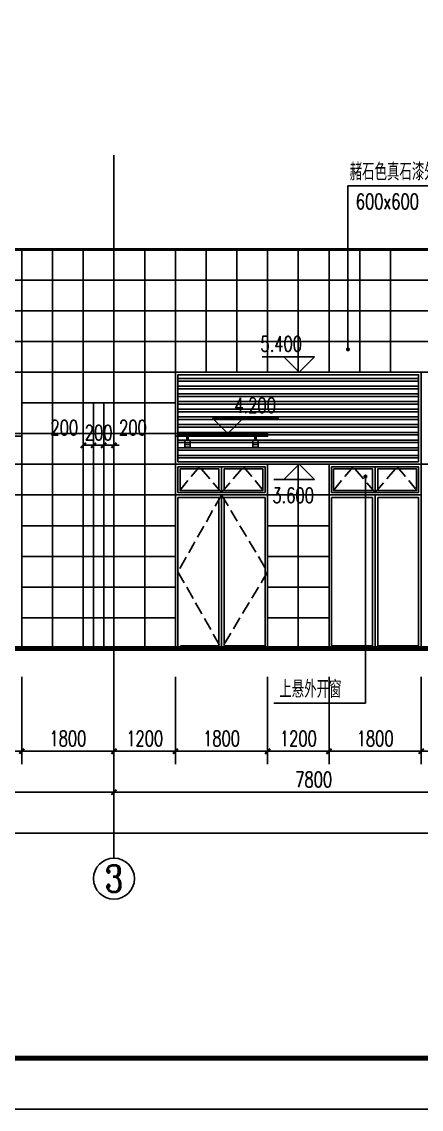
# Model space of a CAD drawing. Extents: x 63793 to 231107, y 20849 to 337643.
# Drawn here: x 179976 to 187776, y 166242 to 187504 of the extents above; entities that cross this region are included whole.
import ezdxf
from ezdxf.enums import TextEntityAlignment as Align

# ---------------------------------------------------------------- set-up
doc = ezdxf.new("R2010")
doc.units = 0
doc.header["$LTSCALE"] = 1000
doc.header["$MEASUREMENT"] = 0
doc.linetypes.add('DASH', pattern=[0.35, 0.25, -0.1])
doc.linetypes.add('DOTE', pattern=[2.42, 2, -0.2, 0.02, -0.2])
for name, color, linetype in [('AXIS', 3, 'Continuous'), ('AXIS_TEXT', 7, 'Continuous'), ('DIM_ELEV', 3, 'Continuous'), ('DIM_LEAD', 3, 'Continuous'), ('DOTE', 1, 'DOTE'), ('PUB_DIM', 3, 'Continuous'), ('PUB_TEXT', 7, 'Continuous'), ('PUB_TITLE', 4, 'Continuous'), ('SPACE_HATCH', 8, 'Continuous'), ('新块$0$WINDOW', 4, 'Continuous'), ('网格', 144, 'Continuous'), ('装修线', 153, 'Continuous')]:
    doc.layers.add(name, color=color, linetype=linetype)
doc.styles.add('_TCH_AXIS', font='COMPLEX', dxfattribs={"bigfont": 'GBCBIG'})
doc.styles.add('_TCH_DIM', font='SIMPLEX', dxfattribs={"bigfont": 'GBCBIG'})
doc.styles.add('_TCH_DIM_T3', font='SIMPLEX', dxfattribs={"width": 0.705882, "bigfont": 'GBCBIG'})
doc.dimstyles.new('_TCH_ARCH&&100', dxfattribs={"dimtxt": 297.5, "dimasz": 100, "dimexe": 250, "dimexo": 300, "dimgap": 100, "dimtad": 1, "dimdec": 0, "dimzin": 0, "dimdsep": 46, "dimtxsty": '_TCH_DIM_T3', "dimblk": 'ARCHTICK', "dimcen": 0.09, "dimclrt": 7, "dimazin": 2, "dimtfac": 1, "dimtdec": 0, "dimtix": 1, "dimtmove": 2, "dimatfit": 3, "dimfxl": 0, "dimtolj": 1, "dimtzin": 0, "dimarcsym": 0})

# ---------------------------------------------------------------- blocks, each defined once
blk = doc.blocks.new('wdrfe')
blk.add_lwpolyline([(199154, -17387), (200954, -17387), (200954, -17337), (199154, -17337), (199154, -17387)])
for points in [[(199405, -17387), (199375, -17387), (199375, -17462), (199405, -17462)], [(200703, -17387), (200733, -17387), (200733, -17462), (200703, -17462)], [(199440, -17462), (199340, -17462), (199340, -17547), (199440, -17547)], [(199340, -17547), (199440, -17547), (199440, -17602), (199340, -17602)], [(200668, -17462), (200768, -17462), (200768, -17547), (200668, -17547)], [(200768, -17547), (200668, -17547), (200668, -17602), (200768, -17602)]]:
    blk.add_lwpolyline(points, close=True)
blk = doc.blocks.new('_ArchTick')
at = {"color": 0, "linetype": 'ByBlock', "const_width": 0.4}
blk.add_lwpolyline([(-0.5, -0.5), (0.5, 0.5)], dxfattribs=at)
blk = doc.blocks.new('*D314')
at = {"layer": 'Defpoints', "color": 0, "transparency": 16777216}
for p in [(181176, 180052), (181376, 180052), (181376, 179223)]:
    blk.add_point(p, dxfattribs=at)
at = {"layer": 'PUB_DIM', "color": 0, "lineweight": -2, "transparency": 16777216}
for p, q in [((181176, 179752), (181176, 178973)), ((181376, 179752), (181376, 178973)), ((181176, 179223), (181376, 179223))]:
    blk.add_line(p, q, dxfattribs=at)
at = {"layer": 'PUB_DIM', "color": 0, "lineweight": -2, "transparency": 16777216, "xscale": 100, "yscale": 100, "zscale": 100, "rotation": 180}
blk.add_blockref('_ArchTick', (181176, 179223), dxfattribs=at)
at = {"layer": 'PUB_DIM', "color": 0, "lineweight": -2, "transparency": 16777216, "xscale": 100, "yscale": 100, "zscale": 100}
blk.add_blockref('_ArchTick', (181376, 179223), dxfattribs=at)
at = {"layer": 'PUB_DIM', "color": 7, "transparency": 16777216, "insert": (180806, 179568), "char_height": 297.5, "attachment_point": 5, "style": '_TCH_DIM_T3'}
blk.add_mtext('\\A1;200', dxfattribs=at)
blk = doc.blocks.new('*D315')
at = {"layer": 'Defpoints', "color": 0, "transparency": 16777216}
for p in [(181376, 180052), (181576, 180052), (181576, 179223)]:
    blk.add_point(p, dxfattribs=at)
at = {"layer": 'PUB_DIM', "color": 0, "lineweight": -2, "transparency": 16777216}
for p, q in [((181376, 179752), (181376, 178973)), ((181576, 179752), (181576, 178973)), ((181376, 179223), (181276, 179223)), ((181376, 179223), (181576, 179223)), ((181576, 179223), (181676, 179223))]:
    blk.add_line(p, q, dxfattribs=at)
at = {"layer": 'PUB_DIM', "color": 0, "lineweight": -2, "transparency": 16777216, "xscale": 100, "yscale": 100, "zscale": 100}
blk.add_blockref('_ArchTick', (181376, 179223), dxfattribs=at)
at = {"layer": 'PUB_DIM', "color": 0, "lineweight": -2, "transparency": 16777216, "xscale": 100, "yscale": 100, "zscale": 100, "rotation": 180}
blk.add_blockref('_ArchTick', (181576, 179223), dxfattribs=at)
at = {"layer": 'PUB_DIM', "color": 7, "transparency": 16777216, "insert": (181476, 179471), "char_height": 297.5, "attachment_point": 5, "style": '_TCH_DIM_T3'}
blk.add_mtext('\\A1;200', dxfattribs=at)
blk = doc.blocks.new('*D316')
at = {"layer": 'Defpoints', "color": 0, "transparency": 16777216}
for p in [(181576, 180052), (181776, 180052), (181776, 179223)]:
    blk.add_point(p, dxfattribs=at)
at = {"layer": 'PUB_DIM', "color": 0, "lineweight": -2, "transparency": 16777216}
for p, q in [((181576, 179752), (181576, 178973)), ((181776, 179752), (181776, 178973)), ((181576, 179223), (181476, 179223)), ((181576, 179223), (181776, 179223)), ((181776, 179223), (181876, 179223))]:
    blk.add_line(p, q, dxfattribs=at)
at = {"layer": 'PUB_DIM', "color": 0, "lineweight": -2, "transparency": 16777216, "xscale": 100, "yscale": 100, "zscale": 100}
blk.add_blockref('_ArchTick', (181576, 179223), dxfattribs=at)
at = {"layer": 'PUB_DIM', "color": 0, "lineweight": -2, "transparency": 16777216, "xscale": 100, "yscale": 100, "zscale": 100, "rotation": 180}
blk.add_blockref('_ArchTick', (181776, 179223), dxfattribs=at)
at = {"layer": 'PUB_DIM', "color": 7, "transparency": 16777216, "insert": (182146, 179568), "char_height": 297.5, "attachment_point": 5, "style": '_TCH_DIM_T3'}
blk.add_mtext('\\A1;200', dxfattribs=at)
blk = doc.blocks.new('*D988')
at = {"layer": 'Defpoints', "color": 0, "transparency": 16777216}
for p in [(178176, 174996), (179976, 174996), (179976, 173241)]:
    blk.add_point(p, dxfattribs=at)
at = {"layer": 'PUB_DIM', "color": 0, "lineweight": -2, "transparency": 16777216}
for p, q in [((178176, 174696), (178176, 172991)), ((179976, 174696), (179976, 172991)), ((178176, 173241), (179976, 173241))]:
    blk.add_line(p, q, dxfattribs=at)
at = {"layer": 'PUB_DIM', "color": 0, "lineweight": -2, "transparency": 16777216, "xscale": 100, "yscale": 100, "zscale": 100, "rotation": 180}
blk.add_blockref('_ArchTick', (178176, 173241), dxfattribs=at)
at = {"layer": 'PUB_DIM', "color": 0, "lineweight": -2, "transparency": 16777216, "xscale": 100, "yscale": 100, "zscale": 100}
blk.add_blockref('_ArchTick', (179976, 173241), dxfattribs=at)
at = {"layer": 'PUB_DIM', "color": 7, "transparency": 16777216, "insert": (179076, 173490), "char_height": 297.5, "attachment_point": 5, "style": '_TCH_DIM_T3'}
blk.add_mtext('\\A1;1800', dxfattribs=at)
blk = doc.blocks.new('*D989')
at = {"layer": 'Defpoints', "color": 0, "transparency": 16777216}
for p in [(179976, 174996), (181776, 174996), (181776, 173241)]:
    blk.add_point(p, dxfattribs=at)
at = {"layer": 'PUB_DIM', "color": 0, "lineweight": -2, "transparency": 16777216}
for p, q in [((179976, 174696), (179976, 172991)), ((181776, 174696), (181776, 172991)), ((179976, 173241), (181776, 173241))]:
    blk.add_line(p, q, dxfattribs=at)
at = {"layer": 'PUB_DIM', "color": 0, "lineweight": -2, "transparency": 16777216, "xscale": 100, "yscale": 100, "zscale": 100, "rotation": 180}
blk.add_blockref('_ArchTick', (179976, 173241), dxfattribs=at)
at = {"layer": 'PUB_DIM', "color": 0, "lineweight": -2, "transparency": 16777216, "xscale": 100, "yscale": 100, "zscale": 100}
blk.add_blockref('_ArchTick', (181776, 173241), dxfattribs=at)
at = {"layer": 'PUB_DIM', "color": 7, "transparency": 16777216, "insert": (180876, 173490), "char_height": 297.5, "attachment_point": 5, "style": '_TCH_DIM_T3'}
blk.add_mtext('\\A1;1800', dxfattribs=at)
blk = doc.blocks.new('*D990')
at = {"layer": 'Defpoints', "color": 0, "transparency": 16777216}
for p in [(181776, 174996), (182976, 174996), (182976, 173241)]:
    blk.add_point(p, dxfattribs=at)
at = {"layer": 'PUB_DIM', "color": 0, "lineweight": -2, "transparency": 16777216}
for p, q in [((181776, 174696), (181776, 172991)), ((182976, 174696), (182976, 172991)), ((181776, 173241), (182976, 173241))]:
    blk.add_line(p, q, dxfattribs=at)
at = {"layer": 'PUB_DIM', "color": 0, "lineweight": -2, "transparency": 16777216, "xscale": 100, "yscale": 100, "zscale": 100, "rotation": 180}
blk.add_blockref('_ArchTick', (181776, 173241), dxfattribs=at)
at = {"layer": 'PUB_DIM', "color": 0, "lineweight": -2, "transparency": 16777216, "xscale": 100, "yscale": 100, "zscale": 100}
blk.add_blockref('_ArchTick', (182976, 173241), dxfattribs=at)
at = {"layer": 'PUB_DIM', "color": 7, "transparency": 16777216, "insert": (182376, 173490), "char_height": 297.5, "attachment_point": 5, "style": '_TCH_DIM_T3'}
blk.add_mtext('\\A1;1200', dxfattribs=at)
blk = doc.blocks.new('*D991')
at = {"layer": 'Defpoints', "color": 0, "transparency": 16777216}
for p in [(182976, 174996), (184776, 174996), (184776, 173241)]:
    blk.add_point(p, dxfattribs=at)
at = {"layer": 'PUB_DIM', "color": 0, "lineweight": -2, "transparency": 16777216}
for p, q in [((182976, 174696), (182976, 172991)), ((184776, 174696), (184776, 172991)), ((182976, 173241), (184776, 173241))]:
    blk.add_line(p, q, dxfattribs=at)
at = {"layer": 'PUB_DIM', "color": 0, "lineweight": -2, "transparency": 16777216, "xscale": 100, "yscale": 100, "zscale": 100, "rotation": 180}
blk.add_blockref('_ArchTick', (182976, 173241), dxfattribs=at)
at = {"layer": 'PUB_DIM', "color": 0, "lineweight": -2, "transparency": 16777216, "xscale": 100, "yscale": 100, "zscale": 100}
blk.add_blockref('_ArchTick', (184776, 173241), dxfattribs=at)
at = {"layer": 'PUB_DIM', "color": 7, "transparency": 16777216, "insert": (183876, 173490), "char_height": 297.5, "attachment_point": 5, "style": '_TCH_DIM_T3'}
blk.add_mtext('\\A1;1800', dxfattribs=at)
blk = doc.blocks.new('*D992')
at = {"layer": 'Defpoints', "color": 0, "transparency": 16777216}
for p in [(184776, 174996), (185976, 174996), (185976, 173241)]:
    blk.add_point(p, dxfattribs=at)
at = {"layer": 'PUB_DIM', "color": 0, "lineweight": -2, "transparency": 16777216}
for p, q in [((184776, 174696), (184776, 172991)), ((185976, 174696), (185976, 172991)), ((184776, 173241), (185976, 173241))]:
    blk.add_line(p, q, dxfattribs=at)
at = {"layer": 'PUB_DIM', "color": 0, "lineweight": -2, "transparency": 16777216, "xscale": 100, "yscale": 100, "zscale": 100, "rotation": 180}
blk.add_blockref('_ArchTick', (184776, 173241), dxfattribs=at)
at = {"layer": 'PUB_DIM', "color": 0, "lineweight": -2, "transparency": 16777216, "xscale": 100, "yscale": 100, "zscale": 100}
blk.add_blockref('_ArchTick', (185976, 173241), dxfattribs=at)
at = {"layer": 'PUB_DIM', "color": 7, "transparency": 16777216, "insert": (185376, 173490), "char_height": 297.5, "attachment_point": 5, "style": '_TCH_DIM_T3'}
blk.add_mtext('\\A1;1200', dxfattribs=at)
blk = doc.blocks.new('*D993')
at = {"layer": 'Defpoints', "color": 0, "transparency": 16777216}
for p in [(185976, 174996), (187776, 174996), (187776, 173241)]:
    blk.add_point(p, dxfattribs=at)
at = {"layer": 'PUB_DIM', "color": 0, "lineweight": -2, "transparency": 16777216}
for p, q in [((185976, 174696), (185976, 172991)), ((187776, 174696), (187776, 172991)), ((185976, 173241), (187776, 173241))]:
    blk.add_line(p, q, dxfattribs=at)
at = {"layer": 'PUB_DIM', "color": 0, "lineweight": -2, "transparency": 16777216, "xscale": 100, "yscale": 100, "zscale": 100, "rotation": 180}
blk.add_blockref('_ArchTick', (185976, 173241), dxfattribs=at)
at = {"layer": 'PUB_DIM', "color": 0, "lineweight": -2, "transparency": 16777216, "xscale": 100, "yscale": 100, "zscale": 100}
blk.add_blockref('_ArchTick', (187776, 173241), dxfattribs=at)
at = {"layer": 'PUB_DIM', "color": 7, "transparency": 16777216, "insert": (186876, 173490), "char_height": 297.5, "attachment_point": 5, "style": '_TCH_DIM_T3'}
blk.add_mtext('\\A1;1800', dxfattribs=at)
blk = doc.blocks.new('*D994')
at = {"layer": 'Defpoints', "color": 0, "transparency": 16777216}
for p in [(187776, 174996), (189576, 174996), (189576, 173241)]:
    blk.add_point(p, dxfattribs=at)
at = {"layer": 'PUB_DIM', "color": 0, "lineweight": -2, "transparency": 16777216}
for p, q in [((187776, 174696), (187776, 172991)), ((189576, 174696), (189576, 172991)), ((187776, 173241), (189576, 173241))]:
    blk.add_line(p, q, dxfattribs=at)
at = {"layer": 'PUB_DIM', "color": 0, "lineweight": -2, "transparency": 16777216, "xscale": 100, "yscale": 100, "zscale": 100, "rotation": 180}
blk.add_blockref('_ArchTick', (187776, 173241), dxfattribs=at)
at = {"layer": 'PUB_DIM', "color": 0, "lineweight": -2, "transparency": 16777216, "xscale": 100, "yscale": 100, "zscale": 100}
blk.add_blockref('_ArchTick', (189576, 173241), dxfattribs=at)
at = {"layer": 'PUB_DIM', "color": 7, "transparency": 16777216, "insert": (188676, 173490), "char_height": 297.5, "attachment_point": 5, "style": '_TCH_DIM_T3'}
blk.add_mtext('\\A1;1800', dxfattribs=at)
blk = doc.blocks.new('*D1028')
at = {"layer": 'AXIS', "color": 0, "lineweight": -2, "transparency": 16777216}
for p, q in [((181776, 174641), (181776, 172191)), ((189576, 174641), (189576, 172191)), ((181776, 172441), (189576, 172441))]:
    blk.add_line(p, q, dxfattribs=at)
at = {"layer": 'Defpoints', "color": 0, "transparency": 16777216}
for p in [(181776, 174941), (189576, 174941), (189576, 172441)]:
    blk.add_point(p, dxfattribs=at)
at = {"layer": 'AXIS', "color": 0, "lineweight": -2, "transparency": 16777216, "xscale": 100, "yscale": 100, "zscale": 100, "rotation": 180}
blk.add_blockref('_ArchTick', (181776, 172441), dxfattribs=at)
at = {"layer": 'AXIS', "color": 0, "lineweight": -2, "transparency": 16777216, "xscale": 100, "yscale": 100, "zscale": 100}
blk.add_blockref('_ArchTick', (189576, 172441), dxfattribs=at)
at = {"layer": 'AXIS', "color": 7, "transparency": 16777216, "insert": (185676, 172690), "char_height": 297.5, "attachment_point": 5, "style": '_TCH_DIM_T3'}
blk.add_mtext('\\A1;7800', dxfattribs=at)
blk = doc.blocks.new('*D1029')
at = {"layer": 'AXIS', "color": 0, "lineweight": -2, "transparency": 16777216}
for p, q in [((173976, 174641), (173976, 172191)), ((181776, 174641), (181776, 172191)), ((173976, 172441), (181776, 172441))]:
    blk.add_line(p, q, dxfattribs=at)
at = {"layer": 'Defpoints', "color": 0, "transparency": 16777216}
for p in [(173976, 174941), (181776, 174941), (181776, 172441)]:
    blk.add_point(p, dxfattribs=at)
at = {"layer": 'AXIS', "color": 0, "lineweight": -2, "transparency": 16777216, "xscale": 100, "yscale": 100, "zscale": 100, "rotation": 180}
blk.add_blockref('_ArchTick', (173976, 172441), dxfattribs=at)
at = {"layer": 'AXIS', "color": 0, "lineweight": -2, "transparency": 16777216, "xscale": 100, "yscale": 100, "zscale": 100}
blk.add_blockref('_ArchTick', (181776, 172441), dxfattribs=at)
at = {"layer": 'AXIS', "color": 7, "transparency": 16777216, "insert": (177876, 172690), "char_height": 297.5, "attachment_point": 5, "style": '_TCH_DIM_T3'}
blk.add_mtext('\\A1;7800', dxfattribs=at)
blk = doc.blocks.new('*D1035')
at = {"layer": 'AXIS', "color": 0, "lineweight": -2, "transparency": 16777216}
for p, q in [((135826, 174641), (135826, 171391)), ((197726, 174641), (197726, 171391)), ((135826, 171641), (197726, 171641))]:
    blk.add_line(p, q, dxfattribs=at)
at = {"layer": 'Defpoints', "color": 0, "transparency": 16777216}
for p in [(135826, 174941), (197726, 174941), (197726, 171641)]:
    blk.add_point(p, dxfattribs=at)
at = {"layer": 'AXIS', "color": 0, "lineweight": -2, "transparency": 16777216, "xscale": 100, "yscale": 100, "zscale": 100, "rotation": 180}
blk.add_blockref('_ArchTick', (135826, 171641), dxfattribs=at)
at = {"layer": 'AXIS', "color": 0, "lineweight": -2, "transparency": 16777216, "xscale": 100, "yscale": 100, "zscale": 100}
blk.add_blockref('_ArchTick', (197726, 171641), dxfattribs=at)
at = {"layer": 'AXIS', "color": 7, "transparency": 16777216, "insert": (166776, 171890), "char_height": 297.5, "attachment_point": 5, "style": '_TCH_DIM_T3'}
blk.add_mtext('\\A1;61900', dxfattribs=at)

msp = doc.modelspace()

# ---------------------------------------------------------------- linework, layer by layer
msp.add_line((174575.6, 183051.8), (195575.6, 183051.8))
for points in [[(175175.6, 178851.8), (179975.6, 178851.8), (179975.6, 180651.8), (175175.6, 180651.8)], [(182975.6, 178851.8), (187775.6, 178851.8), (187775.6, 180651.8), (182975.6, 180651.8)]]:
    msp.add_lwpolyline(points, close=True)
msp.add_lwpolyline([(181375.6, 175251.8), (181375.6, 180051.8), (181175.6, 180051.8), (181175.6, 180651.8), (181775.6, 180651.8), (181775.6, 180051.8), (181575.6, 180051.8), (181575.6, 175251.8)])
at = {"color": 32}
for points in [[(183025.6, 178901.8), (187725.6, 178901.8), (187725.6, 180601.8), (183025.6, 180601.8)], [(183025.6, 180476.8), (187725.6, 180476.8), (187725.6, 180526.8), (183025.6, 180526.8)], [(183025.6, 180326.8), (187725.6, 180326.8), (187725.6, 180376.8), (183025.6, 180376.8)], [(183025.6, 180176.8), (187725.6, 180176.8), (187725.6, 180226.8), (183025.6, 180226.8)], [(183025.6, 180026.8), (187725.6, 180026.8), (187725.6, 180076.8), (183025.6, 180076.8)], [(183025.6, 179876.8), (187725.6, 179876.8), (187725.6, 179926.8), (183025.6, 179926.8)], [(183025.6, 179726.8), (187725.6, 179726.8), (187725.6, 179776.8), (183025.6, 179776.8)], [(183025.6, 179576.8), (187725.6, 179576.8), (187725.6, 179626.8), (183025.6, 179626.8)], [(183025.6, 179426.8), (187725.6, 179426.8), (187725.6, 179476.8), (183025.6, 179476.8)], [(183025.6, 179276.8), (187725.6, 179276.8), (187725.6, 179326.8), (183025.6, 179326.8)], [(183025.6, 179126.8), (187725.6, 179126.8), (187725.6, 179176.8), (183025.6, 179176.8)], [(183025.6, 178976.8), (187725.6, 178976.8), (187725.6, 179026.8), (183025.6, 179026.8)]]:
    msp.add_lwpolyline(points, close=True, dxfattribs=at)
at = {"const_width": 100}
msp.add_lwpolyline([(211936.3, 175251.8), (135825.6, 175251.8)], dxfattribs=at)
at = {"layer": 'AXIS'}
msp.add_line((181775.6, 174941.1), (181775.6, 171151), dxfattribs=at)
msp.add_circle((181775.6, 170751), 400, dxfattribs=at)
at = {"layer": 'DIM_ELEV'}
for p, q in [((185689.8, 180951.8), (184666.9, 180951.8)), ((185389.8, 180651.8), (185089.8, 180951.8)), ((185389.8, 180651.8), (185689.8, 180951.8)), ((185868.4, 180651.8), (185089.8, 180651.8)), ((184001, 179451.8), (183701, 179751.8)), ((183701, 179751.8), (184997.1, 179751.8)), ((184001, 179451.8), (184301, 179751.8)), ((185389.8, 178851.8), (185089.8, 178551.8)), ((185868.4, 178851.8), (185089.8, 178851.8)), ((185389.8, 178851.8), (185689.8, 178551.8)), ((185689.8, 178551.8), (184899.3, 178551.8))]:
    msp.add_line(p, q, dxfattribs=at)
at = {"layer": 'DIM_LEAD'}
for p, q in [((186344.1, 181097.8), (186344.1, 184296.5)), ((186344.1, 184296.5), (188408.6, 184296.5)), ((186686.2, 178614.2), (186686.2, 174180.7)), ((186686.2, 174180.7), (184899.4, 174180.7))]:
    msp.add_line(p, q, dxfattribs=at)
at = {"layer": 'DIM_LEAD', "const_width": 40}
for points in [[(186344.1, 181077.8, 1), (186344.1, 181117.8, 1)], [(186686.2, 178634.2, 1), (186686.2, 178594.2, 1)]]:
    msp.add_lwpolyline(points, format="xyb", close=True, dxfattribs=at)
at = {"layer": 'DOTE', "linetype": 'DOTE'}
msp.add_line((181775.6, 184897.7), (181775.6, 173280.6), dxfattribs=at)
at = {"layer": 'PUB_TITLE'}
msp.add_lwpolyline([(124837.4, 166242.4), (214037.4, 166242.4), (214037.4, 208242.4), (124837.4, 208242.4)], close=True, dxfattribs=at)
at = {"layer": 'PUB_TITLE', "const_width": 100}
msp.add_lwpolyline([(127337.4, 167242.4), (213037.4, 167242.4), (213037.4, 207242.4), (127337.4, 207242.4)], close=True, dxfattribs=at)
at = {"layer": 'SPACE_HATCH', "linetype": 'DASH'}
for points in [[(183875.6, 178301.8), (183445.6, 178801.8), (183025.6, 178301.8)], [(183875.6, 178301.8), (184305.6, 178801.8), (184725.6, 178301.8)], [(186875.6, 178301.8), (186445.6, 178801.8), (186025.6, 178301.8)], [(186875.6, 178301.8), (187305.6, 178801.8), (187725.6, 178301.8)], [(183875.6, 178251.8), (183025.6, 176751.8), (183875.6, 175251.8)], [(183875.6, 178251.8), (184775.6, 176751.8), (183875.6, 175251.8)]]:
    msp.add_lwpolyline(points, dxfattribs=at)
at = {"layer": '新块$0$WINDOW'}
for p, q in [((179975.6, 178851.8), (179975.6, 175251.8)), ((184775.6, 178851.8), (184775.6, 175251.8)), ((185975.6, 178851.8), (185975.6, 175251.8)), ((185975.6, 178851.8), (185975.6, 175251.8)), ((183875.6, 178301.8), (183875.6, 178801.8)), ((184725.6, 178801.8), (184725.6, 178301.8)), ((186025.6, 178801.8), (186025.6, 178301.8)), ((186875.6, 178301.8), (186875.6, 178801.8)), ((184775.6, 178251.8), (182975.6, 178251.8)), ((184725.6, 178301.8), (183025.6, 178301.8)), ((183825.6, 178201.8), (183025.6, 178201.8)), ((184725.6, 178301.8), (183075.6, 178301.8)), ((183825.6, 178201.8), (183825.6, 175301.8)), ((183875.6, 178251.8), (183875.6, 175251.8)), ((183925.6, 178201.8), (183925.6, 175301.8)), ((184725.6, 178201.8), (183925.6, 178201.8)), ((184725.6, 178201.8), (184725.6, 175301.8)), ((187775.6, 178251.8), (185975.6, 178251.8)), ((187725.6, 178301.8), (186025.6, 178301.8)), ((186025.6, 178201.8), (186025.6, 175301.8)), ((186825.6, 178201.8), (186825.6, 175301.8)), ((186875.6, 178251.8), (186875.6, 175301.8)), ((187725.6, 178301.8), (186925.6, 178301.8)), ((186925.6, 178201.8), (186925.6, 175301.8)), ((186025.6, 176401.8), (186025.6, 175301.8)), ((186875.6, 176401.8), (186875.6, 175251.8)), ((186925.6, 176401.8), (186925.6, 175301.8)), ((178175.6, 175251.8), (179975.6, 175251.8)), ((182975.6, 175251.8), (184775.6, 175251.8)), ((183075.6, 175301.8), (183825.6, 175301.8)), ((183925.6, 175301.8), (184725.6, 175301.8)), ((185975.6, 175251.8), (187775.6, 175251.8)), ((186025.6, 175301.8), (186825.6, 175301.8)), ((186925.6, 175301.8), (187725.6, 175301.8))]:
    msp.add_line(p, q, dxfattribs=at)
for points in [[(179975.6, 175251.8), (179975.6, 178851.8), (178175.6, 178851.8), (178175.6, 175251.8)], [(184775.6, 175251.8), (184775.6, 178851.8), (182975.6, 178851.8), (182975.6, 175251.8)], [(187775.6, 175251.8), (187775.6, 178851.8), (185975.6, 178851.8), (185975.6, 175251.8)], [(187775.6, 175251.8), (187775.6, 178851.8), (185975.6, 178851.8)], [(184725.6, 178801.8), (183025.6, 178801.8), (183025.6, 178301.8)], [(187725.6, 178801.8), (186025.6, 178801.8)], [(187725.6, 178301.8), (187725.6, 178801.8), (186925.6, 178801.8)], [(183025.6, 178201.8), (183025.6, 175301.8)], [(186825.6, 178201.8), (186025.6, 178201.8)], [(187725.6, 175301.8), (187725.6, 178201.8), (186925.6, 178201.8)], [(187725.6, 175301.8), (187725.6, 176401.8)]]:
    msp.add_lwpolyline(points, dxfattribs=at)
for points in [[(183825.6, 178341.8), (183065.6, 178341.8), (183065.6, 178761.8), (183825.6, 178761.8), (183825.6, 178341.8)], [(183925.6, 178341.8), (183925.6, 178761.8), (184685.6, 178761.8), (184685.6, 178341.8), (183925.6, 178341.8)], [(186825.6, 178341.8), (186065.6, 178341.8), (186065.6, 178761.8), (186825.6, 178761.8), (186825.6, 178341.8)], [(186925.6, 178341.8), (186925.6, 178761.8), (187685.6, 178761.8), (187685.6, 178341.8), (186925.6, 178341.8)]]:
    msp.add_lwpolyline(points, close=True, dxfattribs=at)
at = {"layer": '网格'}
for p, q in [((179975.6, 175251.8), (179975.6, 183051.8)), ((180575.6, 175251.8), (180575.6, 183051.8)), ((181175.6, 175251.8), (181175.6, 183051.8)), ((181775.6, 175251.8), (181775.6, 183051.8)), ((182375.6, 175251.8), (182375.6, 183051.8)), ((182975.6, 175251.8), (182975.6, 183051.8)), ((183575.6, 180651.8), (183575.6, 183051.8)), ((184175.6, 180651.8), (184175.6, 183051.8)), ((184775.6, 180651.8), (184775.6, 183051.8)), ((185375.6, 180651.8), (185375.6, 183051.8)), ((185975.6, 180651.8), (185975.6, 183051.8)), ((186575.6, 180651.8), (186575.6, 183051.8)), ((187175.6, 180651.8), (187175.6, 183051.8)), ((135825.6, 182451.8), (197725.6, 182451.8)), ((135825.6, 181851.8), (197725.6, 181851.8)), ((135825.6, 181251.8), (197725.6, 181251.8)), ((170975.6, 180651.8), (197725.6, 180651.8)), ((179975.6, 180051.8), (182975.6, 180051.8)), ((179975.6, 179451.8), (182975.6, 179451.8)), ((162329.1, 178851.8), (197725.6, 178851.8)), ((184775.6, 175251.8), (184775.6, 178851.8)), ((185375.6, 175251.8), (185375.6, 178851.8)), ((185975.6, 175251.8), (185975.6, 178851.8)), ((178675.6, 178251.8), (182975.6, 178251.8)), ((184775.6, 178251.8), (185975.6, 178251.8)), ((179975.6, 177651.8), (182975.6, 177651.8)), ((184775.6, 177651.8), (185975.6, 177651.8)), ((179975.6, 177051.8), (182975.6, 177051.8)), ((184775.6, 177051.8), (185975.6, 177051.8)), ((179975.6, 176451.8), (182975.6, 176451.8)), ((184775.6, 176451.8), (185975.6, 176451.8)), ((179975.6, 175851.8), (182975.6, 175851.8)), ((184775.6, 175851.8), (185975.6, 175851.8)), ((135825.6, 175251.8), (198175.6, 175251.8))]:
    msp.add_line(p, q, dxfattribs=at)
at = {"layer": '装修线', "const_width": 60}
msp.add_lwpolyline([(174575.6, 183051.8), (195575.6, 183051.8), (195575.6, 183651.8), (197725.6, 183651.8), (197725.6, 175251.8)], dxfattribs=at)

# ---------------------------------------------------------------- block references
for p in [(-20978, 196788.4), (-16178, 196788.4)]:
    msp.add_blockref('wdrfe', p)

# ---------------------------------------------------------------- texts
at = {"layer": 'AXIS_TEXT', "style": '_TCH_AXIS'}
msp.add_text('3', height=532.5, dxfattribs=at).set_placement((181598.1, 170484.8), (181953.1, 170484.8), align=Align.FIT)
at = {"layer": 'PUB_TEXT', "style": '_TCH_DIM'}
for s, p in [('赭石色真石漆外墙', (186378.6, 184401.5)), ('上悬外开窗', (185004.4, 174285.7))]:
    msp.add_text(s, height=337.59, dxfattribs=at).set_placement(p)
at = {"layer": 'PUB_TEXT', "style": '_TCH_DIM', "width": 0.705882}
for s, p in [('600x600', (186498, 183841.5)), ('5.400', (184636.9, 181056.8)), ('4.200', (184127.1, 179856.8)), ('3.600', (184869.3, 178096.8))]:
    msp.add_text(s, height=297.5, dxfattribs=at).set_placement(p)

# ---------------------------------------------------------------- dimensions: what is measured, and where the dimension line sits
at = {"layer": 'AXIS'}
for p1, p2, distance, text, picture, middle in [((135825.6, 174941.1), (197725.6, 174941.1), -3300, '61900', '*D1035', (166775.6, 171889.9)), ((173975.6, 174941.1), (181775.6, 174941.1), -2500, '7800', '*D1029', (177875.6, 172689.9)), ((181775.6, 174941.1), (189575.6, 174941.1), -2500, '7800', '*D1028', (185675.6, 172689.9))]:
    dim = msp.add_aligned_dim(p1=p1, p2=p2, distance=distance, text=text, dimstyle='_TCH_ARCH&&100', dxfattribs=at)
    dim.commit()
    dim.dimension.update_dxf_attribs({"geometry": picture, "text_midpoint": middle})
at = {"layer": 'PUB_DIM'}
for base, p1, p2, picture, middle in [((181375.6, 179222.6), (181175.6, 180051.8), (181375.6, 180051.8), '*D314', (180805.6, 179567.6)), ((181775.6, 179222.6), (181575.6, 180051.8), (181775.6, 180051.8), '*D316', (182145.6, 179567.6))]:
    dim = msp.add_linear_dim(base=base, p1=p1, p2=p2, angle=0, text='200', dimstyle='_TCH_ARCH&&100', dxfattribs=at)
    dim.commit()
    dim.dimension.update_dxf_attribs({"geometry": picture, "text_midpoint": middle, "dimtype": 129})
for p1, p2, distance, text, picture, middle in [((181375.6, 180051.8), (181575.6, 180051.8), -829.2, '200', '*D315', (181475.6, 179471.3)), ((178175.6, 174995.6), (179975.6, 174995.6), -1754.5, '1800', '*D988', (179075.6, 173489.9)), ((179975.6, 174995.6), (181775.6, 174995.6), -1754.5, '1800', '*D989', (180875.6, 173489.9)), ((181775.6, 174995.6), (182975.6, 174995.6), -1754.5, '1200', '*D990', (182375.6, 173489.9)), ((182975.6, 174995.6), (184775.6, 174995.6), -1754.5, '1800', '*D991', (183875.6, 173489.9)), ((184775.6, 174995.6), (185975.6, 174995.6), -1754.5, '1200', '*D992', (185375.6, 173489.9)), ((185975.6, 174995.6), (187775.6, 174995.6), -1754.5, '1800', '*D993', (186875.6, 173489.9)), ((187775.6, 174995.6), (189575.6, 174995.6), -1754.5, '1800', '*D994', (188675.6, 173489.9))]:
    dim = msp.add_aligned_dim(p1=p1, p2=p2, distance=distance, text=text, dimstyle='_TCH_ARCH&&100', dxfattribs=at)
    dim.commit()
    dim.dimension.update_dxf_attribs({"geometry": picture, "text_midpoint": middle})

doc.saveas('drawing.dxf')
